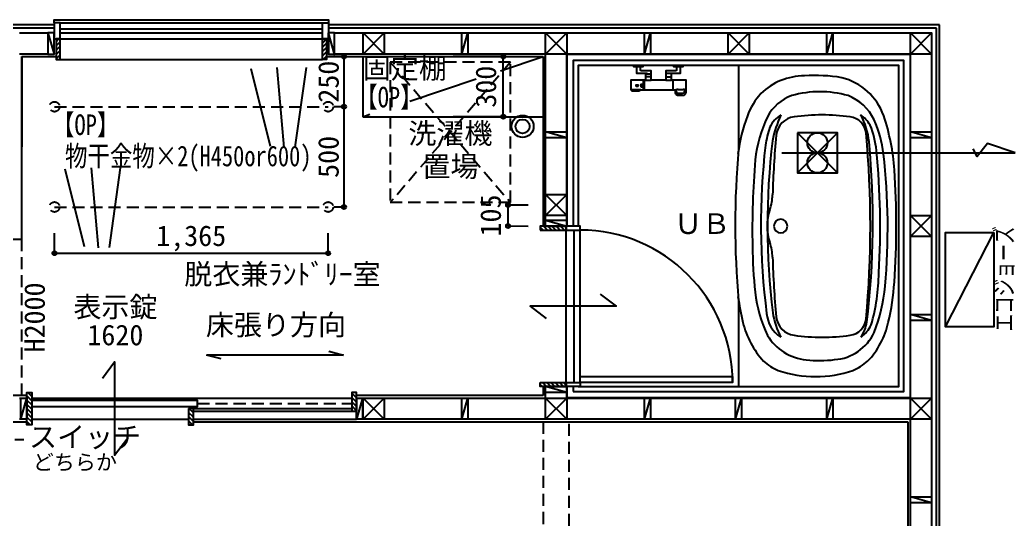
# Model space of a CAD drawing. Units: millimetres at full size, sheet at 1:50. Extents: x -9500 to 10017, y -6925 to 6925.
# Drawn here: x 475 to 5439, y 1125 to 3612 of the extents above; entities that cross this region are included whole.
import ezdxf
from ezdxf.enums import TextEntityAlignment as Align

# ---------------------------------------------------------------- set-up
doc = ezdxf.new("R2010")
doc.units = ezdxf.units.MM
doc.header["$LTSCALE"] = 50
doc.header["$PDMODE"] = 32
doc.header["$PDSIZE"] = 20
doc.linetypes.add('CHAIN2', pattern=[12, 9, -1, 1, -1])
doc.linetypes.add('DASHED1', pattern=[1.8, 1.2, -0.6])
for name, color, linetype in [('0-0_データ 001', 4, 'Continuous'), ('0-9_部屋', 7, 'Continuous'), ('0-A_柱', 5, 'Continuous'), ('0-B_壁', 3, 'Continuous'), ('1-1_建具(金属窓)', 5, 'Continuous'), ('1-4_建具(木製戸)', 5, 'Continuous'), ('1-D_ハンガーパイプ', 4, 'Continuous'), ('3-C_外壁仕上', 3, 'Continuous'), ('3-D_内壁仕上', 3, 'Continuous'), ('7-A_カタログ部品(衛生設備)', 4, 'Continuous'), ('9-C_筋かい面材凡例表', 134, 'Continuous'), ('9-D_ﾚｲﾔ-157', 4, 'Continuous'), ('C-5_ﾚｲﾔ-197', 134, 'DASHED1')]:
    doc.layers.add(name, color=color, linetype=linetype)
doc.styles.add('ＭＳ ゴシック', font='')
doc.styles.get('ＭＳ ゴシック').set_extended_font_data('MS Gothic')

msp = doc.modelspace()

# ---------------------------------------------------------------- linework, layer by layer
at = {"layer": '0-0_データ 001'}
for p, q in [((2091.6, 3430), (2041.6, 3430)), ((2091.6, 3430), (2091.6, 3180)), ((2185, 3430), (2185, 3130)), ((2886.23, 3430), (2636.23, 3430)), ((2886.23, 3130), (2886.23, 3430)), ((2091.6, 3180), (2041.6, 3180)), ((2091.6, 3180), (2041.6, 3180)), ((2091.6, 3180), (2091.6, 2680)), ((2185, 3130), (3085, 3130)), ((2886.23, 3130), (2636.23, 3130)), ((2910, 2585.34), (2910.15, 2690.34)), ((2910.15, 2690.34), (3010.15, 2690.2)), ((2091.6, 2680), (2041.6, 2680)), ((2910, 2585.34), (3010, 2585.2)), ((5092.5, 2082.5), (5332.5, 2552.5))]:
    msp.add_line(p, q, dxfattribs=at)
at = {"layer": '0-0_データ 001', "linetype": 'CHAIN2'}
for p, q in [((2872.48, 3359.16), (3085, 3430)), ((2419.82, 3208.27), (2750.68, 3318.56)), ((2185, 3130), (2221.3, 3142.1))]:
    msp.add_line(p, q, dxfattribs=at)
at = {"layer": '0-0_データ 001', "color": 7}
msp.add_line((450.24, 1521.99), (495.24, 1521.99), dxfattribs=at)
at = {"layer": '0-0_データ 001'}
msp.add_lwpolyline([(5332.5, 2552.5), (5332.5, 2082.5), (5092.5, 2082.5), (5092.5, 2552.5)], close=True, dxfattribs=at)
for p in [(2091.6, 3430), (2886.23, 3430), (2091.6, 3180), (2886.23, 3130), (2091.6, 2680), (2910.15, 2690.34), (2910, 2585.34)]:
    msp.add_point(p, dxfattribs=at)
at = {"layer": '0-A_柱'}
for p, q in [((615, 3547.5), (645, 3442.5)), ((2045, 3442.5), (2015, 3547.5)), ((2292.5, 3442.5), (2187.5, 3547.5)), ((2187.5, 3442.5), (2292.5, 3547.5)), ((3202.5, 3442.5), (3097.5, 3547.5)), ((3097.5, 3442.5), (3202.5, 3547.5)), ((4112.5, 3442.5), (4007.5, 3547.5)), ((4007.5, 3442.5), (4112.5, 3547.5)), ((5022.5, 3442.5), (4917.5, 3547.5)), ((4917.5, 3442.5), (5022.5, 3547.5)), ((3202.5, 2637.5), (3097.5, 2742.5)), ((3097.5, 2637.5), (3202.5, 2742.5)), ((5022.5, 2532.5), (4917.5, 2637.5)), ((4917.5, 2532.5), (5022.5, 2637.5)), ((3097.5, 2615), (3202.5, 2585)), ((3202.5, 1755), (3097.5, 1785)), ((480, 1622.5), (510, 1727.5)), ((2184, 1727.5), (2154, 1622.5)), ((2292.5, 1622.5), (2187.5, 1727.5)), ((2187.5, 1622.5), (2292.5, 1727.5)), ((3202.5, 1622.5), (3097.5, 1727.5)), ((3097.5, 1622.5), (3202.5, 1727.5)), ((5022.5, 1622.5), (4917.5, 1727.5)), ((4917.5, 1622.5), (5022.5, 1727.5))]:
    msp.add_line(p, q, dxfattribs=at)
at = {"layer": '0-A_柱', "color": 3}
for points in [[(615, 3547.5), (615, 3442.5), (645, 3442.5), (645, 3547.5)], [(2045, 3442.5), (2045, 3547.5), (2015, 3547.5), (2015, 3442.5)], [(2187.5, 3442.5), (2187.5, 3547.5), (2292.5, 3547.5), (2292.5, 3442.5)], [(3097.5, 3442.5), (3097.5, 3547.5), (3202.5, 3547.5), (3202.5, 3442.5)], [(4007.5, 3442.5), (4007.5, 3547.5), (4112.5, 3547.5), (4112.5, 3442.5)], [(4917.5, 3442.5), (4917.5, 3547.5), (5022.5, 3547.5), (5022.5, 3442.5)], [(3097.5, 2637.5), (3097.5, 2742.5), (3202.5, 2742.5), (3202.5, 2637.5)], [(4917.5, 2532.5), (4917.5, 2637.5), (5022.5, 2637.5), (5022.5, 2532.5)], [(3097.5, 2615), (3202.5, 2615), (3202.5, 2585), (3097.5, 2585)], [(3202.5, 1755), (3097.5, 1755), (3097.5, 1785), (3202.5, 1785)], [(480, 1622.5), (480, 1727.5), (510, 1727.5), (510, 1622.5)], [(2184, 1727.5), (2184, 1622.5), (2154, 1622.5), (2154, 1727.5)], [(2187.5, 1622.5), (2187.5, 1727.5), (2292.5, 1727.5), (2292.5, 1622.5)], [(3097.5, 1622.5), (3097.5, 1727.5), (3202.5, 1727.5), (3202.5, 1622.5)], [(4917.5, 1622.5), (4917.5, 1727.5), (5022.5, 1727.5), (5022.5, 1622.5)]]:
    msp.add_lwpolyline(points, close=True, dxfattribs=at)
at = {"layer": '0-B_壁'}
for p, q in [((472.5, 3547.5), (615, 3547.5)), ((645, 3442.5), (645, 3547.5)), ((2015, 3442.5), (2015, 3547.5)), ((2045, 3547.5), (2187.5, 3547.5)), ((2292.5, 3547.5), (3097.5, 3547.5)), ((3202.5, 3547.5), (4007.5, 3547.5)), ((4112.5, 3547.5), (4917.5, 3547.5)), ((615, 3442.5), (472.5, 3442.5)), ((2187.5, 3442.5), (2045, 3442.5)), ((3097.5, 3442.5), (2292.5, 3442.5)), ((3097.5, 2742.5), (3097.5, 3442.5)), ((4007.5, 3442.5), (3202.5, 3442.5)), ((3202.5, 3442.5), (3202.5, 2742.5)), ((4917.5, 3442.5), (4112.5, 3442.5)), ((4917.5, 2637.5), (4917.5, 3442.5)), ((5022.5, 3442.5), (5022.5, 2637.5)), ((3097.5, 2615), (3097.5, 2637.5)), ((3202.5, 2637.5), (3202.5, 2615)), ((4917.5, 1727.5), (4917.5, 2532.5)), ((5022.5, 2532.5), (5022.5, 1727.5)), ((3097.5, 1727.5), (3097.5, 1755)), ((3202.5, 1755), (3202.5, 1727.5)), ((472.5, 1727.5), (480, 1727.5)), ((510, 1622.5), (510, 1727.5)), ((2154, 1727.5), (2154, 1662.5)), ((2184, 1727.5), (2187.5, 1727.5)), ((2292.5, 1727.5), (3097.5, 1727.5)), ((3202.5, 1727.5), (4917.5, 1727.5)), ((1340.17, 1662.5), (2154, 1662.5)), ((480, 1622.5), (472.5, 1622.5)), ((1340.17, 1622.5), (2154, 1622.5)), ((2187.5, 1622.5), (2184, 1622.5)), ((3097.5, 1622.5), (2292.5, 1622.5)), ((4917.5, 1622.5), (3202.5, 1622.5)), ((4917.5, 817.5), (4917.5, 1622.5)), ((5022.5, 1622.5), (5022.5, 817.5))]:
    msp.add_line(p, q, dxfattribs=at)
at = {"layer": '0-B_壁', "color": 5}
for p, q in [((2680, 3442.5), (2710, 3547.5)), ((3590, 3442.5), (3620, 3547.5)), ((4500, 3442.5), (4530, 3547.5)), ((3202.5, 3025), (3097.5, 3055)), ((5022.5, 3025), (4917.5, 3055)), ((5022.5, 2115), (4917.5, 2145)), ((2680, 1622.5), (2710, 1727.5)), ((3590, 1622.5), (3620, 1727.5)), ((4045, 1622.5), (4075, 1727.5)), ((4500, 1622.5), (4530, 1727.5)), ((5022.5, 1205), (4917.5, 1235))]:
    msp.add_line(p, q, dxfattribs=at)
at = {"layer": '0-B_壁', "color": 4, "linetype": 'DASHED1'}
for p, q in [((485, 1740), (485, 2520)), ((3085, 1610), (3085, -80)), ((3215, -80), (3215, 1610))]:
    msp.add_line(p, q, dxfattribs=at)
at = {"layer": '0-B_壁'}
for points in [[(2680, 3442.5), (2680, 3547.5), (2710, 3547.5), (2710, 3442.5)], [(3590, 3442.5), (3590, 3547.5), (3620, 3547.5), (3620, 3442.5)], [(4500, 3442.5), (4500, 3547.5), (4530, 3547.5), (4530, 3442.5)], [(3202.5, 3025), (3097.5, 3025), (3097.5, 3055), (3202.5, 3055)], [(5022.5, 3025), (4917.5, 3025), (4917.5, 3055), (5022.5, 3055)], [(5022.5, 2115), (4917.5, 2115), (4917.5, 2145), (5022.5, 2145)], [(2680, 1622.5), (2680, 1727.5), (2710, 1727.5), (2710, 1622.5)], [(3590, 1622.5), (3590, 1727.5), (3620, 1727.5), (3620, 1622.5)], [(4045, 1622.5), (4045, 1727.5), (4075, 1727.5), (4075, 1622.5)], [(4500, 1622.5), (4500, 1727.5), (4530, 1727.5), (4530, 1622.5)], [(5022.5, 1205), (4917.5, 1205), (4917.5, 1235), (5022.5, 1235)]]:
    msp.add_lwpolyline(points, close=True, dxfattribs=at)
at = {"layer": '1-1_建具(金属窓)', "color": 4}
for p, q in [((675, 3597.5), (1985, 3597.5)), ((675, 3517.5), (1985, 3517.5))]:
    msp.add_line(p, q, dxfattribs=at)
at = {"layer": '1-1_建具(金属窓)', "color": 7}
for p, q in [((675, 3567.5), (1985, 3567.5)), ((675, 3547.5), (1985, 3547.5)), ((675, 3415), (1985, 3415))]:
    msp.add_line(p, q, dxfattribs=at)
at = {"layer": '1-1_建具(金属窓)'}
for p, q in [((655, 3503.86), (668.64, 3517.5)), ((655, 3482.65), (675, 3502.65)), ((655, 3461.43), (675, 3481.43)), ((1985, 3497.43), (2005, 3517.43)), ((1985, 3476.22), (2005, 3496.22)), ((655, 3440.22), (675, 3460.22)), ((655, 3419.01), (675, 3439.01)), ((1985, 3455), (2005, 3475)), ((1985, 3433.79), (2005, 3453.79)), ((1987.42, 3415), (2005, 3432.58)), ((672.21, 3415), (675, 3417.79))]:
    msp.add_line(p, q, dxfattribs=at)
at = {"layer": '1-1_建具(金属窓)', "color": 4}
msp.add_lwpolyline([(645, 3597.5), (645, 3612.5), (2015, 3612.5), (2015, 3597.5)], dxfattribs=at)
at = {"layer": '1-1_建具(金属窓)', "color": 7}
for points in [[(645, 3517.5), (675, 3517.5), (675, 3597.5), (645, 3597.5)], [(2015, 3517.5), (1985, 3517.5), (1985, 3597.5), (2015, 3597.5)]]:
    msp.add_lwpolyline(points, close=True, dxfattribs=at)
at = {"layer": '1-1_建具(金属窓)', "color": 3}
for points in [[(675, 3415), (675, 3517.5), (655, 3517.5), (655, 3415)], [(1985, 3415), (1985, 3517.5), (2005, 3517.5), (2005, 3415)]]:
    msp.add_lwpolyline(points, close=True, dxfattribs=at)
at = {"layer": '1-4_建具(木製戸)'}
for p, q in [((534, 1714.64), (510, 1738.64)), ((534, 1735.85), (514.85, 1755)), ((2154, 1728.06), (2130, 1752.06)), ((2154, 1749.27), (2148.27, 1755)), ((534, 1693.43), (510, 1717.43)), ((534, 1672.21), (510, 1696.21)), ((2154, 1706.84), (2130, 1730.84)), ((2154, 1685.63), (2130, 1709.63)), ((2154, 1664.42), (2130, 1688.42)), ((534, 1651), (510, 1675)), ((534, 1629.79), (510, 1653.79)), ((1340.17, 1632.5), (1316.17, 1656.5)), ((1340.17, 1653.72), (1318.89, 1675)), ((1340.17, 1674.93), (1340.1, 1675)), ((2134.7, 1662.5), (2130, 1667.2)), ((534, 1608.57), (510, 1632.57)), ((526.36, 1595), (510, 1611.36)), ((1340.17, 1611.29), (1316.17, 1635.29)), ((1335.25, 1595), (1316.17, 1614.08))]:
    msp.add_line(p, q, dxfattribs=at)
at = {"layer": '1-4_建具(木製戸)', "color": 7}
for p, q in [((534, 1727.5), (2130, 1727.5)), ((534, 1622.5), (1316.17, 1622.5))]:
    msp.add_line(p, q, dxfattribs=at)
at = {"layer": '1-4_建具(木製戸)', "color": 7, "linetype": 'DASHED1'}
msp.add_line((1361.17, 1701.25), (2130, 1701.25), dxfattribs=at)
at = {"layer": '1-4_建具(木製戸)', "color": 7}
msp.add_lwpolyline([(887.59, 1827.5), (947.59, 1907.5), (947.59, 1442.5), (1007.59, 1522.5)], dxfattribs=at)
at = {"layer": '1-4_建具(木製戸)', "color": 3}
for points in [[(534, 1727.5), (534, 1622.5), (534, 1595), (510, 1595), (510, 1727.5), (510, 1755), (534, 1755)], [(2130, 1727.5), (2130, 1662.5), (2154, 1662.5), (2154, 1727.5), (2154, 1755), (2130, 1755)], [(1316.17, 1675), (1316.17, 1595), (1340.17, 1595), (1340.17, 1675)]]:
    msp.add_lwpolyline(points, close=True, dxfattribs=at)
at = {"layer": '1-4_建具(木製戸)', "color": 7}
msp.add_lwpolyline([(534, 1686.25), (1361.17, 1686.25), (1361.17, 1716.25), (534, 1716.25)], close=True, dxfattribs=at)
at = {"layer": '1-D_ハンガーパイプ'}
for p, q in [((1626.37, 3370.56), (1723.14, 2982.44)), ((1757.32, 3375.74), (1792.18, 2977.26)), ((1902.59, 3374.55), (1846.92, 2978.45)), ((699.12, 2870.56), (795.88, 2482.44)), ((830.07, 2875.74), (864.93, 2477.26)), ((975.33, 2874.55), (919.67, 2478.45))]:
    msp.add_line(p, q, dxfattribs=at)
at = {"layer": '3-C_外壁仕上'}
for p, q in [((645, 3588), (-3310, 3588)), ((5063, 3588), (2015, 3588)), ((5063, -238), (5063, 3588))]:
    msp.add_line(p, q, dxfattribs=at)
at = {"layer": '3-C_外壁仕上', "color": 7}
for p, q in [((645, 3572), (-3310, 3572)), ((5047, 3572), (2015, 3572)), ((5047, -222), (5047, 3572))]:
    msp.add_line(p, q, dxfattribs=at)
at = {"layer": '3-D_内壁仕上'}
for p, q in [((485, 3430), (655, 3430)), ((485, 2520), (485, 3430)), ((2005, 3430), (3085, 3430)), ((3085, 3430), (3085, 2585)), ((3203.5, 3441.5), (4916.5, 3441.5)), ((3203.5, 2585), (3203.5, 3441.5)), ((4916.5, 3441.5), (4916.5, 1728.5)), ((420, 2520), (485, 2520)), ((510, 1740), (420, 1740)), ((3085, 1740), (2154, 1740)), ((3085, 1785), (3085, 1740)), ((3203.5, 1728.5), (3203.5, 1785)), ((4916.5, 1728.5), (3203.5, 1728.5)), ((1340.17, 1675), (2130, 1675)), ((1340.17, 1610), (3150, 1610)), ((3150, 1610), (4905, 1610)), ((4905, 1610), (4905, -80))]:
    msp.add_line(p, q, dxfattribs=at)
at = {"layer": '3-D_内壁仕上', "color": 7}
msp.add_line((1340.17, 1662.5), (2154, 1662.5), dxfattribs=at)
at = {"layer": '3-D_内壁仕上'}
msp.add_lwpolyline([(-555, 2650), (-555, 1610), (260.5, 1610), (510, 1610)], dxfattribs=at)
at = {"layer": '7-A_カタログ部品(衛生設備)'}
for p, q in [((3550.1, 3379.91), (3570.7, 3379.91)), ((3750.19, 3379.91), (3770.8, 3379.91)), ((4060, 3385), (4060, 2966.54)), ((3623.54, 3329.31), (3595.29, 3329.31)), ((3602.9, 3344.31), (3623.54, 3344.31)), ((3717.9, 3345.01), (3697.26, 3345.01)), ((3697.26, 3329.31), (3725.51, 3329.31)), ((3547.6, 3286.47), (3547.6, 3283.97)), ((3558.8, 3287.71), (3548.8, 3287.71)), ((3548.8, 3282.79), (3558.8, 3282.79)), ((3560, 3283.97), (3560, 3286.47)), ((3585.2, 3264.5), (3585.2, 3311.5)), ((3588.4, 3311.5), (3588.4, 3264.52)), ((3595.29, 3311.5), (3623.54, 3311.5)), ((3697.26, 3311.5), (3725.51, 3311.5)), ((3731.68, 3311.5), (3731.68, 3264.52)), ((3572.67, 3264.5), (3524.47, 3264.5)), ((3530.16, 3258.76), (3561.94, 3258.75)), ((3757.85, 3266.51), (3783.55, 3266.51)), ((3759.78, 3237.2), (3781.62, 3237.24)), ((3761.33, 3247.78), (3780.07, 3247.78)), ((3200, 1805), (3200, 2565)), ((3240, 1805), (3240, 2565)), ((3270, 1805), (3270, 2565)), ((4060, 2214.11), (4060, 1785)), ((3235, 1785), (3235, 1760))]:
    msp.add_line(p, q, dxfattribs=at)
at = {"layer": '7-A_カタログ部品(衛生設備)', "color": 5}
for p, q in [((3086.51, 2585), (3106.51, 2565)), ((3107.72, 2585), (3127.72, 2565)), ((3128.93, 2585), (3148.93, 2565)), ((3150.15, 2585), (3170.15, 2565)), ((3171.36, 2585), (3191.36, 2565)), ((3192.57, 2585), (3200, 2577.57)), ((3070, 2580.29), (3085.29, 2565)), ((3070, 1795.41), (3080.41, 1785)), ((3081.62, 1805), (3101.62, 1785)), ((3102.83, 1805), (3122.83, 1785)), ((3124.05, 1805), (3144.05, 1785)), ((3145.26, 1805), (3165.26, 1785)), ((3166.47, 1805), (3186.47, 1785)), ((3187.69, 1805), (3200, 1792.69))]:
    msp.add_line(p, q, dxfattribs=at)
at = {"layer": '7-A_カタログ部品(衛生設備)', "color": 3}
for p, q in [((3097.5, 2585), (3202.5, 2585)), ((3097.5, 1785), (3202.5, 1785))]:
    msp.add_line(p, q, dxfattribs=at)
at = {"layer": '7-A_カタログ部品(衛生設備)'}
for points in [[(3235, 1760), (4885, 1760), (4885, 3410), (3235, 3410), (3235, 2585)], [(3260, 1785), (4860, 1785), (4860, 3385), (3260, 3385), (3260, 2585)], [(3536.1, 3385), (3536.1, 3379.91), (3550.1, 3379.91), (3550.1, 3347), (3602.9, 3347), (3602.9, 3344.31), (3595.29, 3344.31), (3595.29, 3311.5), (3522.39, 3311.5), (3522.39, 3265.39)], [(3736.1, 3385), (3736.1, 3379.91), (3750.1, 3379.91), (3750.1, 3359.78), (3744.84, 3359), (3697.26, 3359), (3697.26, 3311.5), (3623.54, 3311.5), (3623.54, 3359), (3575.96, 3359), (3570.74, 3359.82), (3570.7, 3379.91), (3583.6, 3379.91), (3583.6, 3385)], [(3797.7, 3253.2), (3797.7, 3311.5), (3725.51, 3311.5), (3725.51, 3345.01), (3717.9, 3345.01), (3717.9, 3347), (3770.8, 3347), (3770.8, 3379.91), (3783.6, 3379.91), (3783.6, 3385)], [(3572.67, 3264.5), (3743.7, 3264.5), (3743.74, 3252.93)]]:
    msp.add_lwpolyline(points, dxfattribs=at)
msp.add_lwpolyline([(3571.9, 3279.5), (3583.7, 3279.5), (3583.7, 3290.6), (3571.9, 3290.6)], close=True, dxfattribs=at)
at = {"layer": '7-A_カタログ部品(衛生設備)', "color": 3}
for points in [[(3070, 2565), (3200, 2565), (3200, 2585), (3070, 2585)], [(3070, 1805), (3200, 1805), (3200, 1785), (3070, 1785)]]:
    msp.add_lwpolyline(points, close=True, dxfattribs=at)
at = {"layer": '7-A_カタログ部品(衛生設備)', "color": 7}
for points in [[(3200, 2585), (3200, 2565), (3270, 2565), (3270, 2585)], [(3200, 1785), (3200, 1805), (3270, 1805), (3270, 1785)], [(3270, 1805), (3270, 1835), (4030, 1835), (4030, 1805)]]:
    msp.add_lwpolyline(points, close=True, dxfattribs=at)
msp.add_lwpolyline([(3370, 2245), (3450, 2185), (3020, 2185), (3100, 2125)], dxfattribs=at)
at = {"layer": '7-A_カタログ部品(衛生設備)'}
for centre, radius, start, end in [((4387.71, 3024.56), 309.11, 89.88886, 134.51046), ((4442.59, 2527.14), 808.37, 80.57766, 93.84984), ((3548.92, 3286.39), 1.32, 95.17323, 176.93558), ((3548.86, 3284.06), 1.27, 183.86379, 267.09914), ((3558.84, 3286.55), 1.16, 355.64727, 92.24392), ((3558.73, 3284.06), 1.27, 272.90086, 356.13621), ((4501.67, 3033.92), 299.77, 19.70663, 75.85513), ((3523.54, 3265.94), 1.15, 183.05307, 232.53067), ((3529.07, 3265.56), 6.68, 181.47693, 250.66113), ((3524.62, 3267.73), 3.24, 236.67341, 267.83222), ((3530.01, 3268.91), 10.15, 251.88455, 270.8111), ((3560.84, 3273.69), 14.98, 274.19012, 322.13594), ((3758.23, 3251.65), 14.55, 174.93263, 245.03774), ((3763.99, 3260.96), 15.81, 166.84596, 230.03925), ((3756.2, 3251.39), 15.21, 83.79849, 120.04246), ((3759.44, 3259.21), 22.01, 250.5003, 270.88934), ((3760.35, 3267.89), 20.14, 251.11542, 272.78706), ((3781, 3258.5), 10.76, 265.01253, 336.07601), ((3782.75, 3253.75), 16.56, 266.09454, 311.45643), ((3784.88, 3247.59), 18.97, 64.14852, 94.03352), ((3767.55, 3264.77), 25.61, 335.46878, 359.75628), ((3781.71, 3251.98), 16.03, 318.43608, 4.35794), ((4409.8, 3024.46), 325.05, 137.27433, 160.1181), ((4400.31, 3026.35), 221.84, 109.85461, 152.14477), ((4465.52, 2742.95), 511.73, 74.05816, 105.94184), ((4521.63, 3012.85), 237.66, 25.45663, 69.18826), ((4874.66, 2843.18), 823.95, 159.25727, 172.87467), ((4824, 2837.84), 685.23, 154.76297, 173.53485), ((4347.67, 3015.42), 145.5, 121.72546, 154.63981), ((4830.15, 2883.49), 614.69, 155.41926, 168.08132), ((4349.49, 3027.39), 102.49, 97.28182, 174.4611), ((4476.5, 2138.9), 1000, 81.95215, 98.04785), ((4605.76, 3039.13), 90.56, 5.41324, 83.18792), ((4588.86, 3015.7), 146.61, 29.42337, 57.31533), ((4382.02, 2976.5), 329.73, 4.79202, 29.47315), ((3776.05, 2796.5), 1063.15, 3.69428, 18.56583), ((4294.07, 2915.98), 456.07, 5.70247, 22.12208), ((4143.61, 2858.77), 645.63, 7.6754, 23.38269), ((4644.1, 2924.26), 454.6, 160.26854, 171.99036), ((9226.98, 2585), 5000, 174.81012, 178.21398), ((-282.63, 2585), 5000, 354.69055, 5.30945), ((7645.93, 2593.13), 3474.47, 173.48082, 187.32859), ((7830.37, 2587.56), 3626.4, 173.30345, 186.88824), ((578.6, 2604.55), 4151.26, 353.09266, 5.52235), ((8194.31, 2590.32), 4151.39, 174.80046, 185.19954), ((904.51, 2582.31), 3862.01, 356.58474, 5.63155), ((1554.24, 2580.06), 3249.77, 354.79076, 6.44782), ((8221.74, 2568.13), 4093.34, 175.13894, 181.1637), ((841.91, 2585), 4004.89, 355.99092, 4.00908), ((3979.53, 2748.63), 250, 340.89736, 358.21367), ((4452, 2585), 250, 160.89769, 199.10231), ((4270, 2585), 34, 0, 180), ((4270, 2585), 34, 180, 0), ((3270, 1805), 760, 0, 90), ((6400.84, 2506.66), 2271.69, 180.54623, 186.36025), ((3979.53, 2421.37), 250, 1.78612, 19.10259), ((9226.98, 2585), 5000, 181.78603, 185.18988), ((3744.84, 2367.29), 1014.93, 344.27452, 359.15069), ((4005.87, 2349.08), 787.33, 338.06734, 355.33157), ((3773.2, 2365.8), 1065.54, 345.83252, 356.72902), ((4824, 2332.16), 685.23, 186.46515, 205.23703), ((5420.39, 2427.65), 1377.05, 188.09917, 193.55091), ((4356.52, 2162.49), 157.17, 184.58441, 236.94091), ((4682.66, 2235.83), 460.1, 190.41764, 206.46721), ((4512.94, 2210.28), 443.94, 193.71904, 222.2669), ((4349.49, 2142.61), 102.49, 185.53845, 262.71863), ((4605.76, 2130.87), 90.56, 276.81208, 354.58676), ((4574.29, 2165.67), 164.77, 305.81855, 333.52453), ((4517.96, 2134.94), 184.18, 326.04108, 350.73964), ((4421.94, 2185.36), 392.69, 315.82246, 348.19161), ((4419.61, 2168.06), 250.63, 210.72832, 264.85785), ((4476.5, 3031.1), 1000, 261.95215, 278.04785), ((4523.18, 2153.47), 234.69, 273.91199, 335.1914), ((4359.92, 2105.8), 261.67, 227.88261, 246.96099), ((4464.35, 2532.37), 617.59, 263.75374, 276.96102), ((4528.08, 2105.8), 261.67, 293.03897, 312.11743), ((4444, 2419.9), 585.4, 251.42342, 288.57658)]:
    msp.add_arc(centre, radius, start, end, dxfattribs=at)
at = {"layer": '9-D_ﾚｲﾔ-157', "linetype": 'DASHED1'}
for p in [(2922.5, 3401.83), (2922.5, 2701.83)]:
    msp.add_line(p, (2322.5, 2701.83), dxfattribs=at)
msp.add_lwpolyline([(2322.5, 3401.83), (2922.5, 2701.83), (2922.5, 3401.83), (2322.5, 3401.83), (2322.5, 2701.83)], dxfattribs=at)
at = {"layer": '9-D_ﾚｲﾔ-157'}
for radius in [55, 35]:
    msp.add_circle((2982.5, 3081.83), radius, dxfattribs=at)
at = {"layer": 'C-5_ﾚｲﾔ-197', "color": 4, "linetype": 'Continuous'}
for p, q in [((485, 3430), (655, 3430)), ((485, 3430), (485, 2980)), ((4553.14, 3050), (4353.14, 2850)), ((4553.14, 2850), (4353.14, 3050)), ((4275.64, 2950), (5439.37, 2950)), ((647.5, 2449.71), (647.5, 2549.71)), ((2012.5, 2449.71), (2012.5, 2549.71)), ((647.5, 2449.71), (2012.5, 2449.71)), ((2088.33, 1942.11), (1405.83, 1942.11)), ((1478.28, 1922.7), (1405.83, 1942.11)), ((2015.89, 1961.52), (2088.33, 1942.11))]:
    msp.add_line(p, q, dxfattribs=at)
at = {"layer": 'C-5_ﾚｲﾔ-197', "color": 4}
for p, q in [((647.5, 3180), (2012.5, 3180)), ((647.5, 2680), (2012.5, 2680))]:
    msp.add_line(p, q, dxfattribs=at)
at = {"layer": 'C-5_ﾚｲﾔ-197', "color": 4, "linetype": 'Continuous'}
msp.add_lwpolyline([(4353.14, 3050), (4353.14, 2850), (4553.14, 2850), (4553.14, 3050)], close=True, dxfattribs=at)
msp.add_lwpolyline([(5439.37, 2950), (5301.24, 2996.78), (5249.92, 2931.4), (5230.65, 2970.36)], dxfattribs=at)
at = {"layer": 'C-5_ﾚｲﾔ-197', "color": 4}
for centre in [(647.5, 3180), (2012.5, 3180), (647.5, 2680), (2012.5, 2680)]:
    msp.add_circle(centre, 25, dxfattribs=at)
at = {"layer": 'C-5_ﾚｲﾔ-197', "color": 4, "linetype": 'Continuous'}
for centre in [(4453.14, 3000), (4453.14, 2900)]:
    msp.add_circle(centre, 50, dxfattribs=at)
at = {"layer": 'C-5_ﾚｲﾔ-197', "color": 4}
for p in [(647.5, 2449.71), (2012.5, 2449.71)]:
    msp.add_point(p, dxfattribs=at)

# ---------------------------------------------------------------- texts
at = {"layer": '0-0_データ 001', "style": 'ＭＳ ゴシック'}
for s, height, p in [('固定棚', 102.6, (2185, 3290)), ('どちらか', 76.98, (539.01, 1346.55))]:
    msp.add_text(s, height=height, dxfattribs=at).set_placement(p, align=Align.BOTTOM_LEFT)
at = {"layer": '0-0_データ 001', "color": 7, "style": 'ＭＳ ゴシック'}
for s, rotation, p in [('250', 90, (2096.25, 3200)), ('300', 90, (2881.23, 3175)), ('500', 90, (2095.86, 2825)), ('105', 89.92, (2904.93, 2532.84))]:
    msp.add_text(s, height=102.6, rotation=rotation, dxfattribs=at).set_placement(p, align=Align.BOTTOM_LEFT)
at = {"layer": '0-0_データ 001', "color": 2, "style": 'ＭＳ ゴシック', "width": 0.8}
for p in [(2147.86, 3145.64), (635.25, 3008.04)]:
    msp.add_text('【OP】', height=102.6, dxfattribs=at).set_placement(p, align=Align.BOTTOM_LEFT)
at = {"layer": '0-0_データ 001', "color": 7, "style": 'ＭＳ ゴシック'}
msp.add_text('スイッチ', height=102.6, dxfattribs=at).set_placement((520.24, 1451.99), align=Align.BOTTOM_LEFT)
at = {"layer": '0-9_部屋', "style": 'ＭＳ ゴシック'}
for s, p in [('ＵＢ', (3738.33, 2515)), ('脱衣兼ﾗﾝﾄﾞﾘｰ室', (1295, 2263.33))]:
    msp.add_text(s, height=102.6, dxfattribs=at).set_placement(p, align=Align.BOTTOM_LEFT)
at = {"layer": '9-C_筋かい面材凡例表', "color": 4, "style": 'ＭＳ ゴシック', "width": 0.7}
msp.add_text('エコジョーズ', height=91.64, rotation=90, dxfattribs=at).set_placement((5457.5, 2059.55), align=Align.BOTTOM_LEFT)
at = {"layer": '9-D_ﾚｲﾔ-157', "style": 'ＭＳ ゴシック'}
for s, p in [('洗濯機', (2412.5, 2964.76)), ('置場', (2482.5, 2799.76))]:
    msp.add_text(s, height=102.6, dxfattribs=at).set_placement(p, align=Align.BOTTOM_LEFT)
at = {"layer": 'C-5_ﾚｲﾔ-197', "color": 4, "style": 'ＭＳ ゴシック', "width": 0.8}
msp.add_text('物干金物×2(H450or600)', height=102.6, dxfattribs=at).set_placement((699.99, 2852.25), align=Align.BOTTOM_LEFT)
at = {"layer": 'C-5_ﾚｲﾔ-197', "color": 7, "style": 'ＭＳ ゴシック'}
msp.add_text('1,365', height=102.6, dxfattribs=at).set_placement((1155, 2454.71), align=Align.BOTTOM_LEFT)
at = {"layer": 'C-5_ﾚｲﾔ-197', "color": 4, "style": 'ＭＳ ゴシック'}
msp.add_text('H2000', height=102.6, rotation=90, dxfattribs=at).set_placement((630, 1955), align=Align.BOTTOM_LEFT)
for s, p in [('表示錠', (741.59, 2100)), ('床張り方向', (1402.32, 2010.45)), ('1620', (811.59, 1960))]:
    msp.add_text(s, height=102.6, dxfattribs=at).set_placement(p, align=Align.BOTTOM_LEFT)

doc.saveas('drawing.dxf')
